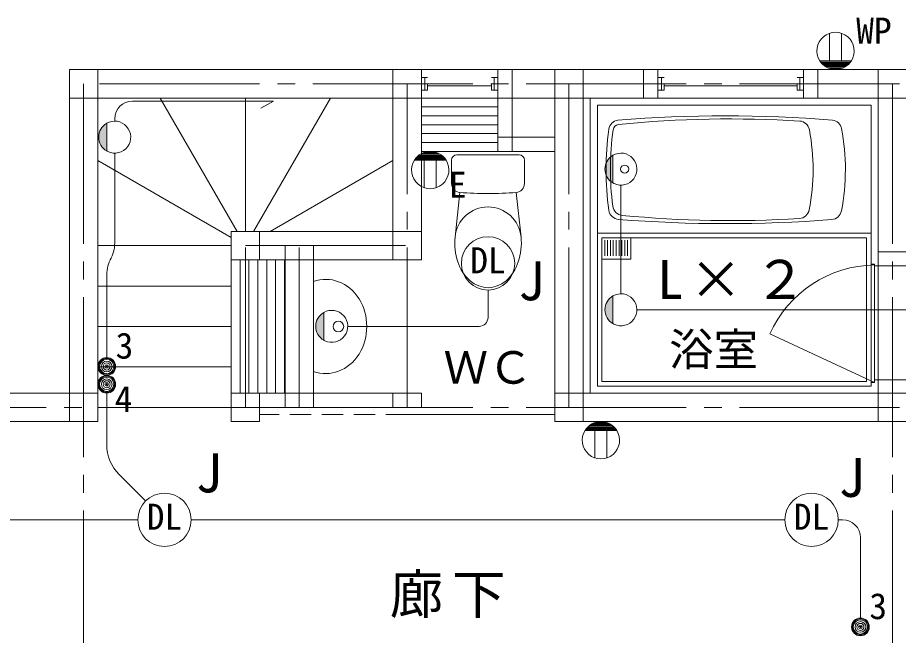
# Model space of a CAD drawing. Units: millimetres, scale not verified. Extents: x -17179 to 17748, y -9423 to 12077.
# Drawn here: x -11000 to -6046, y 8450 to 11925 of the extents above; entities that cross this region are included whole.
import ezdxf
from ezdxf.enums import TextEntityAlignment as Align

# ---------------------------------------------------------------- set-up
doc = ezdxf.new("R2010")
doc.units = ezdxf.units.MM
doc.header["$LTSCALE"] = 100
doc.linetypes.add('CHAIN2', pattern=[12, 9, -1, 1, -1])
doc.linetypes.add('DASHED1', pattern=[1.8, 1.2, -0.6])
for name, color, linetype, lineweight in [('0-0_基準線', 5, 'CHAIN2', 9), ('0-1_仕上げ', 5, 'Continuous', 9), ('0-3_建具', 5, 'Continuous', 9), ('0-5_見え掛り', 5, 'Continuous', 9), ('0-6_設備', 5, 'Continuous', 9), ('0-C_ハッチング', 5, 'Continuous', 9), ('6-2_配線', 2, 'Continuous', 13), ('6-B_記号', 3, 'Continuous', 13)]:
    doc.layers.add(name, color=color, linetype=linetype, lineweight=lineweight)
doc.layers.add('0-A_文字', color=5, linetype='Continuous')
doc.styles.add('ＭＳ ゴシック', font='')
doc.styles.get('ＭＳ ゴシック').set_extended_font_data('MS Gothic')

msp = doc.modelspace()

# ---------------------------------------------------------------- hatches: boundary and pattern name
at = {"layer": '6-B_記号'}
for points in [[(-10499.2, 11330.7, 0.57735), (-10499.2, 11174.8)], [(-7651.6, 11150.8, 0.57735), (-7651.6, 10994.9)], [(-7651.6, 10359.6, 0.57735), (-7651.6, 10203.7)], [(-9278.2, 10266.4, 0.57735), (-9278.2, 10110.5)]]:
    msp.add_hatch(color=8, dxfattribs=at).paths.add_polyline_path(points)

# ---------------------------------------------------------------- linework, layer by layer
at = {"layer": '0-0_基準線'}
for p, q in [((-10629.1, 11552.8), (-10629.1, 2452.8)), ((-2439.1, 11552.8), (-10629.1, 11552.8)), ((-8809.1, 9732.8), (-8809.1, 11552.8)), ((-7899.1, 9732.8), (-7899.1, 11552.8)), ((-6079.1, 11552.8), (-6079.1, 2452.8)), ((-9719.1, 10642.8), (-8809.1, 10642.8)), ((-9719.1, 9732.8), (-9719.1, 10642.8)), ((-9416.1, 9732.8), (-9416.1, 10642.8)), ((-2439.1, 9732.8), (-15179.1, 9732.8))]:
    msp.add_line(p, q, dxfattribs=at)
at = {"layer": '0-1_仕上げ'}
for p, q in [((-10709.1, 11632.8), (-10709.1, 9652.8)), ((-8729.1, 11632.8), (-10709.1, 11632.8)), ((-10549.1, 9652.8), (-10549.1, 11632.8)), ((-8889.1, 11632.8), (-8889.1, 10562.8)), ((-8729.1, 10562.8), (-8729.1, 11632.8)), ((-8299.1, 11172.8), (-8299.1, 11632.8)), ((-7399.1, 11632.8), (-8299.1, 11632.8)), ((-8219.1, 11632.8), (-8219.1, 11172.8)), ((-7819.1, 9652.8), (-7819.1, 11632.8)), ((-7479.1, 11472.8), (-7479.1, 11632.8)), ((-7399.1, 11472.8), (-7399.1, 11632.8)), ((-6579.1, 11472.8), (-6579.1, 11632.8)), ((-5224.1, 11632.8), (-6579.1, 11632.8)), ((-6499.1, 11472.8), (-6499.1, 11632.8)), ((-6159.1, 11632.8), (-6159.1, 10528.1)), ((-10709.1, 11472.8), (-8729.1, 11472.8)), ((-8299.1, 11472.8), (-7399.1, 11472.8)), ((-6579.1, 11472.8), (-5224.1, 11472.8)), ((-8299.1, 11252.8), (-7979.1, 11252.8)), ((-8299.1, 11172.8), (-7979.1, 11172.8)), ((-8729.1, 10722.8), (-9799.1, 10722.8)), ((-9799.1, 10722.8), (-9799.1, 10562.8)), ((-9639.1, 10562.8), (-9639.1, 10722.8)), ((-9496.1, 10642.8), (-9496.1, 9732.8)), ((-9336.1, 10642.8), (-9496.1, 10642.8)), ((-9336.1, 9732.8), (-9336.1, 10642.8)), ((-6159.1, 10608.1), (-5999.1, 10608.1)), ((-9799.1, 10562.8), (-8729.1, 10562.8)), ((-6159.1, 10528.1), (-5999.1, 10528.1)), ((-6159.1, 9888.1), (-6159.1, 9652.8)), ((-6139.1, 9888.1), (-5999.1, 9888.1)), ((-10549.1, 9812.8), (-11096.6, 9812.8)), ((-8889.1, 9812.8), (-8889.1, 9732.8)), ((-5999.1, 9812.8), (-7979.1, 9812.8)), ((-10549.1, 9652.8), (-11096.6, 9652.8))]:
    msp.add_line(p, q, dxfattribs=at)
for points in [[(-7979.1, 11632.8), (-7979.1, 9652.8), (-5999.1, 9652.8), (-5999.1, 9888.1)], [(-9799.1, 9652.8), (-9639.1, 9652.8), (-9639.1, 9812.8)], [(-8729.1, 9812.8), (-9799.1, 9812.8), (-9799.1, 9652.8)], [(-9639.1, 9732.8), (-8729.1, 9732.8), (-8729.1, 9812.8)]]:
    msp.add_lwpolyline(points, dxfattribs=at)
at = {"layer": '0-3_建具'}
for p, q in [((-8299.1, 11632.8), (-8729.1, 11632.8)), ((-7399.1, 11632.8), (-6579.1, 11632.8)), ((-8729.1, 11587.8), (-8694.1, 11587.8)), ((-8709.1, 11517.8), (-8709.1, 11587.8)), ((-8299.1, 11587.8), (-8334.1, 11587.8)), ((-8319.1, 11517.8), (-8319.1, 11587.8)), ((-7399.1, 11587.8), (-7364.1, 11587.8)), ((-7379.1, 11517.8), (-7379.1, 11587.8)), ((-6579.1, 11587.8), (-6614.1, 11587.8)), ((-6599.1, 11517.8), (-6599.1, 11587.8)), ((-8334.1, 11540.8), (-8694.1, 11540.8)), ((-7364.1, 11540.8), (-6614.1, 11540.8)), ((-8299.1, 11472.8), (-8729.1, 11472.8)), ((-7399.1, 11472.8), (-6579.1, 11472.8)), ((-7979.1, 9692.8), (-8809.1, 9692.8))]:
    msp.add_line(p, q, dxfattribs=at)
at = {"layer": '0-3_建具', "linetype": 'DASHED1'}
msp.add_line((-8809.1, 9692.8), (-9639.1, 9692.8), dxfattribs=at)
msp.add_line((-8809.1, 9692.8), (-9639.1, 9692.8), dxfattribs=at)
at = {"layer": '0-3_建具'}
for points in [[(-8729.1, 11517.8), (-8694.1, 11517.8), (-8694.1, 11552.8), (-8709.1, 11552.8)], [(-8299.1, 11517.8), (-8334.1, 11517.8), (-8334.1, 11552.8), (-8319.1, 11552.8)], [(-7399.1, 11517.8), (-7364.1, 11517.8), (-7364.1, 11552.8), (-7379.1, 11552.8)], [(-6579.1, 11517.8), (-6614.1, 11517.8), (-6614.1, 11552.8), (-6599.1, 11552.8)]]:
    msp.add_lwpolyline(points, dxfattribs=at)
at = {"layer": '0-5_見え掛り'}
for p, q in [((-9765.3, 10722.8), (-10198.3, 11472.8)), ((-9719.1, 10722.8), (-9719.1, 11472.8)), ((-9672.9, 10722.8), (-9239.9, 11472.8)), ((-8299.1, 11172.8), (-8729.1, 11172.8)), ((-9799.1, 10689), (-10549.1, 11122)), ((-9580.5, 10722.8), (-8889.1, 11122)), ((-9799.1, 10642.8), (-10549.1, 10642.8)), ((-9799.1, 9812.8), (-9799.1, 10562.8)), ((-9799.1, 10415.3), (-10549.1, 10415.3)), ((-9799.1, 10187.8), (-10549.1, 10187.8)), ((-9799.1, 9960.3), (-10549.1, 9960.3)), ((-9799.1, 9732.8), (-10549.1, 9732.8))]:
    msp.add_line(p, q, dxfattribs=at)
at = {"layer": '0-6_設備'}
for p, q in [((-7779.1, 11472.8), (-7779.1, 9812.8)), ((-6159.1, 11472.8), (-7779.1, 11472.8)), ((-6159.1, 11472.8), (-6159.1, 9812.8)), ((-7739.1, 11432.8), (-7739.1, 9852.8)), ((-6199.1, 11432.8), (-7739.1, 11432.8)), ((-6199.1, 11432.8), (-6199.1, 9852.8)), ((-8529.1, 11152.8), (-8179.1, 11152.8)), ((-8559.1, 11122.8), (-8559.1, 10991.6)), ((-8149.1, 11122.8), (-8149.1, 10991.6)), ((-8513.1, 10941.7), (-8539.7, 10690.7)), ((-8195.1, 10941.7), (-8168.4, 10690.7)), ((-7739.1, 10712.8), (-6199.1, 10712.8)), ((-7714.1, 9877.8), (-7714.1, 10685.5)), ((-7714.1, 10685.5), (-6224.1, 10685.5)), ((-7697.5, 10672.8), (-7697.5, 10585.2)), ((-7681.4, 10672.8), (-7681.4, 10585.2)), ((-7665.3, 10672.8), (-7665.3, 10585.2)), ((-7649.2, 10672.8), (-7649.2, 10585.2)), ((-7633.1, 10672.8), (-7633.1, 10585.2)), ((-7617, 10672.8), (-7617, 10585.2)), ((-7600.9, 10672.8), (-7600.9, 10585.2)), ((-7584.8, 10672.8), (-7584.8, 10585.2)), ((-7568.7, 10672.8), (-7568.7, 10585.2)), ((-7549.9, 10565.5), (-7549.9, 10685.5)), ((-6224.1, 10685.5), (-6224.1, 9877.8)), ((-7714.1, 10565.5), (-7549.9, 10565.5)), ((-6199.1, 10538), (-6179.1, 10538)), ((-6179.1, 9872.8), (-6179.1, 10538)), ((-6179.1, 10528.1), (-6139.1, 10528.1)), ((-9336.1, 9935.4), (-9336.1, 10440.3)), ((-6179.1, 9872.8), (-6769.2, 10145.7)), ((-7714.1, 9877.8), (-6224.1, 9877.8)), ((-6199.1, 9872.8), (-6179.1, 9872.8)), ((-6179.1, 9888.1), (-6139.1, 9888.1)), ((-7779.1, 9812.8), (-6159.1, 9812.8)), ((-6199.1, 9852.8), (-7739.1, 9852.8))]:
    msp.add_line(p, q, dxfattribs=at)
for centre, radius in [((-7585.5, 11072.8), 22.8), ((-9196.1, 10187.8), 30)]:
    msp.add_circle(centre, radius, dxfattribs=at)
for centre, radius, start, end in [((-7615.5, 11288.6), 60, 97.6946, 172.2579), ((-7014.9, 3671.8), 7700.4, 85.54051, 94.53333), ((-6988.5, 4990.6), 6364.5, 86.50717, 95.69641), ((-6424.1, 11289.3), 60, 10.6885, 82.411), ((-7615.5, 11288.6), 35.4, 97.6946, 172.2579), ((-6605.2, 11283.4), 60, 10.6197, 85.7303), ((-7578, 11071.6), 1234.3, 349.0748, 10.6885), ((-6019.1, 11071.6), 1671, 172.2579, 187.9124), ((-6019.1, 11071.6), 1646.4, 172.2579, 187.2158), ((-7735.2, 11071.6), 1209.7, 349.135, 10.6197), ((-8529.1, 11122.8), 30, 90, 180), ((-8179.1, 11122.8), 30, 0, 90), ((-8509.1, 10991.6), 50, 180, 265.4159), ((-8199.1, 10991.6), 50, 274.5841, 0), ((-8354.1, 12924.8), 1989.4, 265.4159, 274.5841), ((-8354.1, 10673.5), 186.4, 5.269, 174.731), ((-7593, 10872.3), 60, 187.2158, 264.4979), ((-7614.8, 10849.8), 60, 187.9124, 265.4964), ((-6988.5, 17147.7), 6364.5, 264.49788, 273.4771), ((-6606.1, 10854.9), 60, 273.4771, 349.135), ((-6425, 10849), 60, 274.4282, 349.0748), ((-7014.9, 18466.6), 7700.4, 265.49635, 274.42815), ((-6171.6, 9879.5), 654.1, 90.6525, 155.9811)]:
    msp.add_arc(centre, radius, start, end, dxfattribs=at)
for centre, major_axis, ratio, start_param, end_param in [((-8354.1, 10655.6), (0, -250), 0.75, 4.571776, 7.994594), ((-9266.1, 10187.8), (0, 265), 0.8679, 2.83234, 6.592439)]:
    msp.add_ellipse(centre, major_axis=major_axis, ratio=ratio, start_param=start_param, end_param=end_param, dxfattribs=at)
at = {"layer": '0-C_ハッチング'}
for p, q in [((-8729.1, 11472.8), (-8299.1, 11472.8)), ((-8729.1, 11422.8), (-8299.1, 11422.8)), ((-8729.1, 11372.8), (-8299.1, 11372.8)), ((-8729.1, 11322.8), (-8299.1, 11322.8)), ((-8729.1, 11272.8), (-8299.1, 11272.8)), ((-8729.1, 11222.8), (-8299.1, 11222.8)), ((-9749.1, 9812.8), (-9749.1, 10562.8)), ((-9699.1, 9812.8), (-9699.1, 10562.8)), ((-9649.1, 9812.8), (-9649.1, 10562.8)), ((-9599.1, 9812.8), (-9599.1, 10562.8)), ((-9549.1, 9812.8), (-9549.1, 10562.8)), ((-9499.1, 9812.8), (-9499.1, 10562.8))]:
    msp.add_line(p, q, dxfattribs=at)
at = {"layer": '6-2_配線'}
for p, q in [((-10454.2, 11342.8), (-10454.2, 11355.9)), ((-10454.2, 10656.4), (-10454.2, 11162.8)), ((-7606.6, 10371.7), (-7606.6, 10982.8)), ((-10474.1, 10572), (-10479.2, 10563.1)), ((-10499.1, 10007.8), (-10499.1, 10478.6)), ((-8354.1, 10238.5), (-8354.1, 10392.8)), ((-7516.6, 10281.7), (-5999.1, 10281.7)), ((-9143.2, 10188.5), (-8404.1, 10188.5)), ((-10499.1, 9525.3), (-10499.1, 9817.8)), ((-10280.2, 9206.4), (-10428.4, 9354.6)), ((-10324.1, 9100.3), (-11664.1, 9100.3)), ((-6684.1, 9100.3), (-10024.1, 9100.3)), ((-6384.1, 9100.3), (-6359.1, 9100.3)), ((-6259.1, 9000.3), (-6259.1, 8547.8))]:
    msp.add_line(p, q, dxfattribs=at)
msp.add_lwpolyline([(-10354.2, 11455.9), (-9561.8, 11455.9), (-9632.6, 11415.1)], dxfattribs=at)
for centre, radius, start, end in [((-10354.2, 11355.9), 100, 90, 180), ((-10640.8, 10656.4), 186.6, 330, 360), ((-10312.5, 10478.6), 186.6, 150, 180), ((-8404.1, 10238.5), 50, 270, 0), ((-10257.7, 9525.3), 241.4, 180, 225), ((-6359.1, 9000.3), 100, 0, 90)]:
    msp.add_arc(centre, radius, start, end, dxfattribs=at)
at = {"layer": '6-B_記号'}
for p, q in [((-6433.3, 11837.1), (-6433.3, 11682.3)), ((-6364.9, 11837.1), (-6364.9, 11682.3)), ((-6488.2, 11682.3), (-6310, 11682.3)), ((-6486.3, 11679.4), (-6311.8, 11679.4)), ((-6482, 11673.4), (-6316.2, 11673.4)), ((-6477, 11667.4), (-6321.2, 11667.4)), ((-6471.1, 11661.4), (-6327.1, 11661.4)), ((-6464.2, 11655.4), (-6334, 11655.4)), ((-6455.7, 11649.4), (-6342.5, 11649.4)), ((-6445, 11643.4), (-6353.2, 11643.4)), ((-6429.8, 11637.4), (-6368.4, 11637.4)), ((-10499.2, 11174.8), (-10499.2, 11330.7)), ((-8614, 11150.2), (-8744.2, 11150.2)), ((-8622.5, 11156.2), (-8735.7, 11156.2)), ((-8633.2, 11162.2), (-8725, 11162.2)), ((-8648.4, 11168.2), (-8709.8, 11168.2)), ((-7651.6, 10994.9), (-7651.6, 11150.8)), ((-8590, 11123.4), (-8768.2, 11123.4)), ((-8591.8, 11126.2), (-8766.3, 11126.2)), ((-8596.2, 11132.2), (-8762, 11132.2)), ((-8601.2, 11138.2), (-8757, 11138.2)), ((-8607.1, 11144.2), (-8751.1, 11144.2)), ((-8713.3, 10968.5), (-8713.3, 11123.4)), ((-8644.9, 10968.5), (-8644.9, 11123.4)), ((-7651.6, 10203.7), (-7651.6, 10359.6)), ((-9278.2, 10110.5), (-9278.2, 10266.4)), ((-7641.2, 9618.2), (-7797, 9618.2)), ((-7647.1, 9624.2), (-7791.1, 9624.2)), ((-7654, 9630.2), (-7784.2, 9630.2)), ((-7662.5, 9636.2), (-7775.7, 9636.2)), ((-7673.2, 9642.2), (-7765, 9642.2)), ((-7688.4, 9648.2), (-7749.8, 9648.2)), ((-7630, 9603.4), (-7808.2, 9603.4)), ((-7631.8, 9606.2), (-7806.3, 9606.2)), ((-7636.2, 9612.2), (-7802, 9612.2)), ((-7753.3, 9448.5), (-7753.3, 9603.4)), ((-7684.9, 9448.5), (-7684.9, 9603.4))]:
    msp.add_line(p, q, dxfattribs=at)
for centre, radius in [((-8354.1, 10542.8), 150), ((-10499.1, 9962.8), 50), ((-10499.1, 9962.8), 45), ((-10499.1, 9962.8), 40), ((-10499.1, 9962.8), 30), ((-10499.1, 9962.8), 20), ((-10499.1, 9962.8), 10), ((-10499.1, 9962.8), 3.33), ((-10499.1, 9862.8), 50), ((-10499.1, 9862.8), 45), ((-10499.1, 9862.8), 40), ((-10499.1, 9862.8), 30), ((-10499.1, 9862.8), 20), ((-10499.1, 9862.8), 10), ((-10499.1, 9862.8), 3.33), ((-10174.1, 9100.3), 150), ((-6534.1, 9100.3), 150), ((-6259.1, 8497.8), 50), ((-6259.1, 8497.8), 45), ((-6259.1, 8497.8), 40), ((-6259.1, 8497.8), 30), ((-6259.1, 8497.8), 20), ((-6259.1, 8497.8), 10), ((-6259.1, 8497.8), 3.33)]:
    msp.add_circle(centre, radius, dxfattribs=at)
for centre, radius, start, end in [((-6399.1, 11737.8), 105, 328.0536, 211.9466), ((-6399.1, 11737.8), 105, 211.9466, 328.0534), ((-10454.2, 11252.8), 90, 120, 240), ((-10454.2, 11252.8), 90, 245.0296, 120), ((-10454.2, 11252.8), 90, 240, 244.3905), ((-10454.2, 11252.8), 90, 244.3905, 245.0296), ((-8679.1, 11067.8), 105, 31.9465, 148.0534), ((-7606.6, 11072.8), 90, 120, 240), ((-7606.6, 11072.8), 90, 245.0296, 120), ((-8679.1, 11067.8), 105, 148.0536, 31.9465), ((-7606.6, 11072.8), 90, 240, 244.3905), ((-7606.6, 11072.8), 90, 244.3905, 245.0296), ((-7606.6, 10281.7), 90, 120, 240), ((-7606.6, 10281.7), 90, 245.0296, 120), ((-9233.2, 10188.5), 90, 120, 240), ((-9233.2, 10188.5), 90, 245.0296, 120), ((-7606.6, 10281.7), 90, 240, 244.3905), ((-7606.6, 10281.7), 90, 244.3905, 245.0296), ((-9233.2, 10188.5), 90, 240, 244.3905), ((-9233.2, 10188.5), 90, 244.3905, 245.0296), ((-7719.1, 9547.8), 105, 31.9465, 148.0534), ((-7719.1, 9547.8), 105, 148.0536, 31.9465)]:
    msp.add_arc(centre, radius, start, end, dxfattribs=at)

# ---------------------------------------------------------------- texts
at = {"layer": '0-A_文字', "style": 'ＭＳ ゴシック'}
for s, p in [('浴室', (-7335.1, 9912.4)), ('ＷＣ', (-8604.1, 9810.7))]:
    msp.add_text(s, height=183.3, dxfattribs=at).set_placement(p, align=Align.BOTTOM_LEFT)
at = {"layer": '0-A_文字', "insert": (-8906.6, 8547.3), "char_height": 219.9, "attachment_point": 7, "style": 'ＭＳ ゴシック'}
msp.add_mtext('\\T1.17;廊下', dxfattribs=at)
at = {"layer": '6-B_記号', "color": 4, "style": 'ＭＳ ゴシック'}
for s, p in [('WP', (-6283, 11734.4)), ('E', (-8574.1, 10867.8)), ('DL', (-8454.1, 10442.8)), ('3', (-10449.1, 9962.8)), ('4', (-10454.1, 9662.8)), ('DL', (-10274.1, 9000.3)), ('DL', (-6634.1, 9000.3)), ('3', (-6209.1, 8497.8))]:
    msp.add_text(s, height=146.6, dxfattribs=at).set_placement(p, align=Align.BOTTOM_LEFT)
at = {"layer": '6-B_記号', "color": 7, "style": 'ＭＳ ゴシック'}
for p in [(-8184.8, 10268.9), (-9999.3, 9188.5), (-6383.1, 9162.9)]:
    msp.add_text('J', height=219.9, dxfattribs=at).set_placement(p, align=Align.BOTTOM_LEFT)
at = {"layer": '6-B_記号', "color": 7, "insert": (-7402.8, 10342.4), "char_height": 219.9, "attachment_point": 7, "style": 'ＭＳ ゴシック'}
msp.add_mtext('\\T1.21;L×２', dxfattribs=at)

doc.saveas('drawing.dxf')
